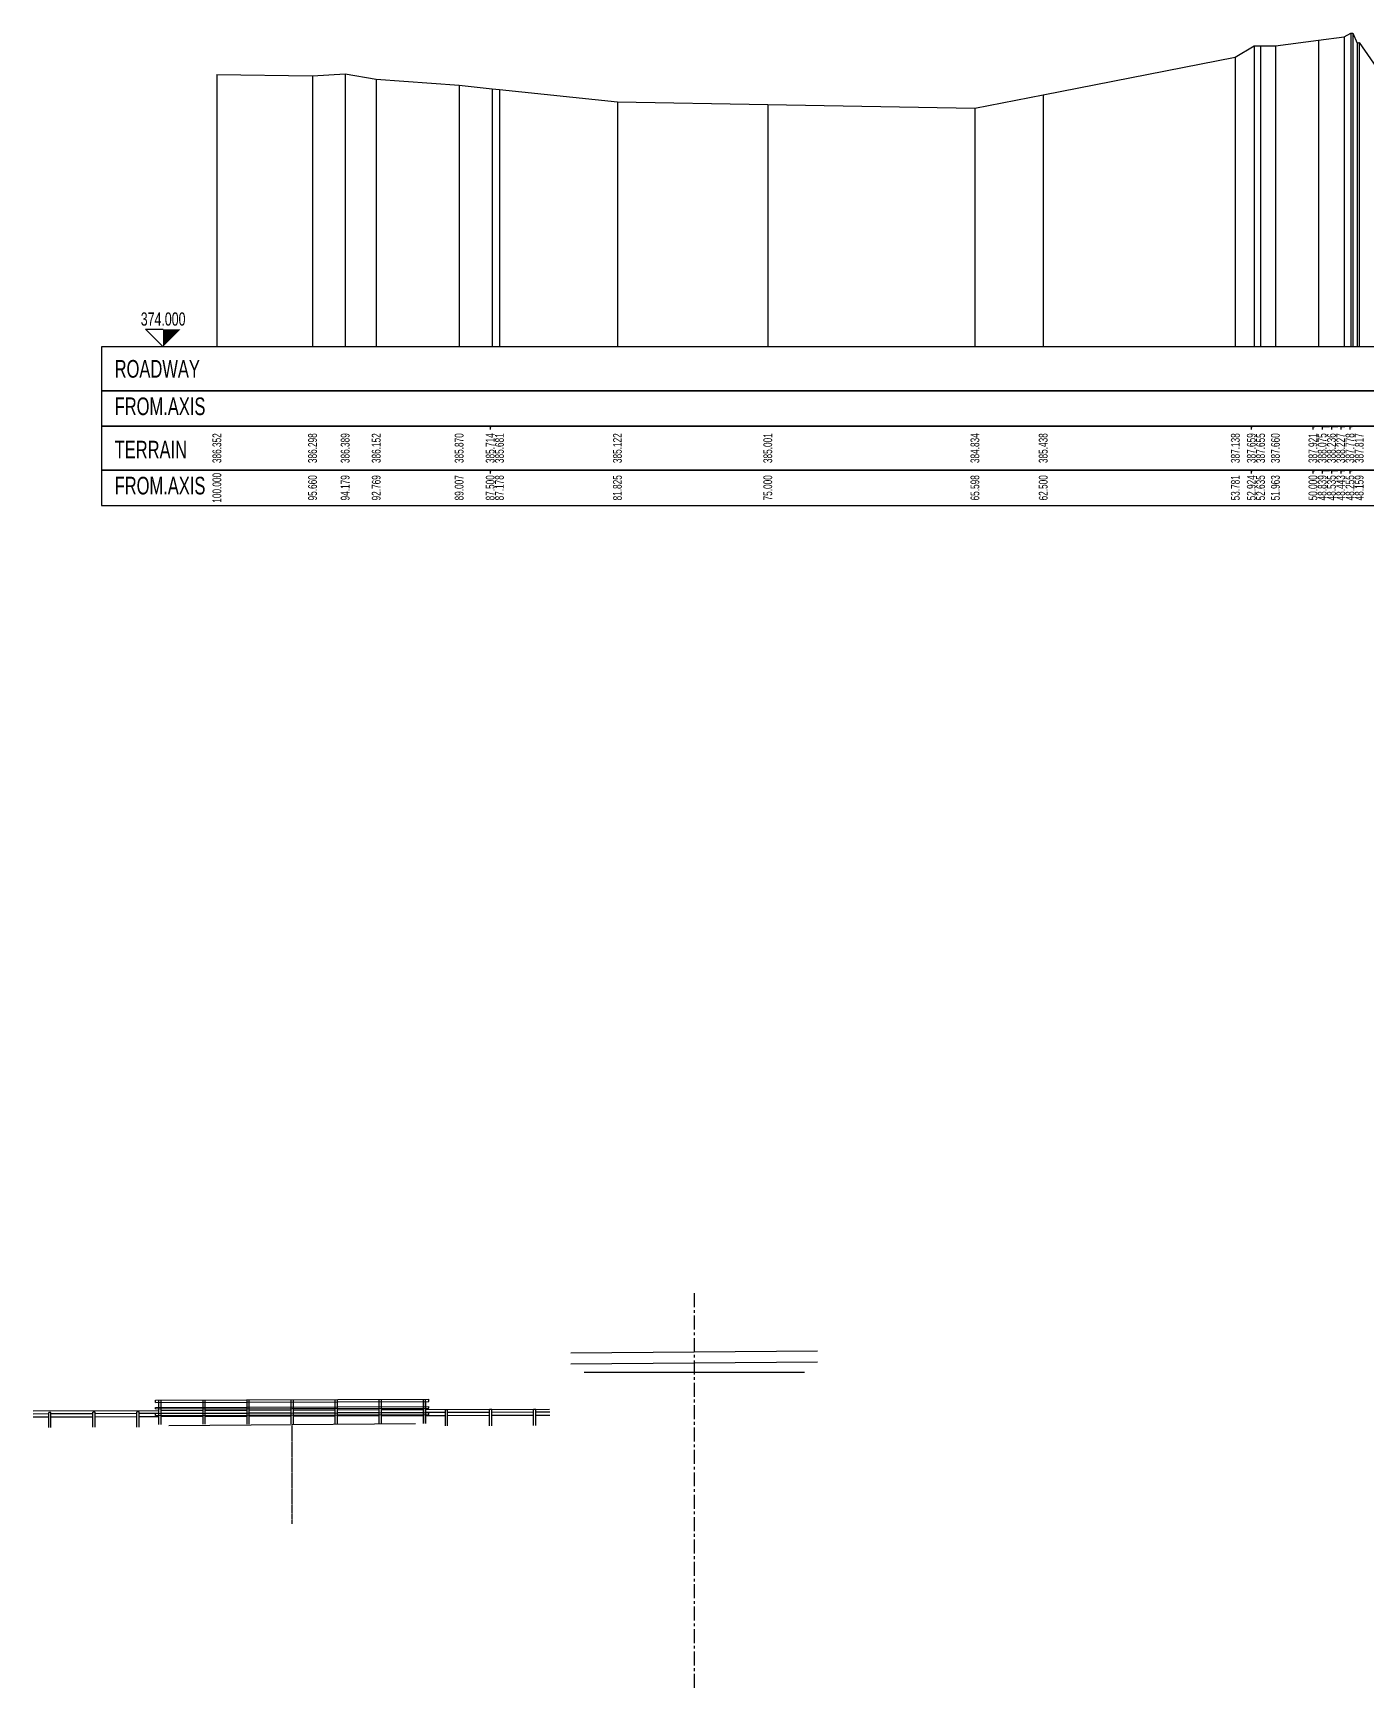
# Model space of a CAD drawing. Header units: centimetres. Extents: x 8495135 to 959133560, y 4530079 to 463453963.
# Drawn here: x 958992299 to 958998352, y 463401554 to 463409073 of the extents above; entities that cross this region are included whole.
import ezdxf
from ezdxf.enums import TextEntityAlignment as Align

# ---------------------------------------------------------------- set-up
doc = ezdxf.new("R2010")
doc.units = ezdxf.units.CM
doc.header["$LTSCALE"] = 0.1
doc.linetypes.add('CENTER', pattern=[50.8, 31.75, -6.35, 6.35, -6.35])
for name, color, linetype in [('40_REF_ELEV', 7, 'Continuous'), ('40_RUBRIC_1_DESCRIPTON', 4, 'Continuous'), ('40_RUBRIC_2_DESCRIPTON', 4, 'Continuous'), ('40_RUBRIC_3', 7, 'Continuous'), ('40_RUBRIC_3_DESCRIPTON', 4, 'Continuous'), ('40_RUBRIC_4', 7, 'Continuous'), ('40_RUBRIC_4_DESCRIPTON', 4, 'Continuous'), ('40_TEMPLATE', 9, 'Continuous'), ('40_TERRAIN', 3, 'Continuous'), ('40_TERRAIN_VERT', 2, 'Continuous'), ('br_centre line', 1, 'CENTER'), ('br_dimension', 1, 'Continuous'), ('br_hatch', 9, 'Continuous'), ('br_view_yellow', 2, 'Continuous')]:
    doc.layers.add(name, color=color, linetype=linetype)
doc.styles.add('CROSS', font='CGSAPPS.SHX')
doc.styles.add('PLATEIA', font='CGSAPPS.SHX')

msp = doc.modelspace()

# ---------------------------------------------------------------- linework, layer by layer
at = {"layer": '40_REF_ELEV'}
for p, q in [((958992888.79, 463407649.71), (958992808.79, 463407729.71)), ((958992808.79, 463407729.71), (958992888.79, 463407729.71))]:
    msp.add_line(p, q, dxfattribs=at)
msp.add_solid([(958992888.79, 463407649.71), (958992968.79, 463407729.71), (958992888.79, 463407729.71)], dxfattribs=at)
at = {"layer": '40_RUBRIC_3'}
for points in [[(958994382.79, 463407289.71), (958994372.99, 463407284.71), (958994372.99, 463407274.71)], [(958997840.39, 463407289.71), (958997827.29, 463407284.71), (958997827.29, 463407274.71)], [(958998132.79, 463407289.71), (958998106.89, 463407284.71), (958998106.89, 463407274.71)], [(958998248.89, 463407289.71), (958998148.89, 463407284.71), (958998148.89, 463407274.71)], [(958998279.29, 463407289.71), (958998190.89, 463407284.71), (958998190.89, 463407274.71)], [(958998288.49, 463407289.71), (958998232.89, 463407284.71), (958998232.89, 463407274.71)], [(958998307.29, 463407289.71), (958998274.89, 463407284.71), (958998274.89, 463407274.71)]]:
    msp.add_lwpolyline(points, dxfattribs=at)
at = {"layer": '40_RUBRIC_4'}
for points in [[(958994382.79, 463407089.71), (958994372.99, 463407084.71), (958994372.99, 463407074.71)], [(958997840.39, 463407089.71), (958997827.29, 463407084.71), (958997827.29, 463407074.71)], [(958998132.79, 463407089.71), (958998106.89, 463407084.71), (958998106.89, 463407074.71)], [(958998248.89, 463407089.71), (958998148.89, 463407084.71), (958998148.89, 463407074.71)], [(958998279.29, 463407089.71), (958998190.89, 463407084.71), (958998190.89, 463407074.71)], [(958998288.49, 463407089.71), (958998232.89, 463407084.71), (958998232.89, 463407074.71)], [(958998307.29, 463407089.71), (958998274.89, 463407084.71), (958998274.89, 463407074.71)]]:
    msp.add_lwpolyline(points, dxfattribs=at)
at = {"layer": '40_TEMPLATE'}
for points in [[(958992608.79, 463407649.71), (958992608.79, 463407449.71), (959013232.79, 463407449.71), (959013232.79, 463407649.71), (958992608.79, 463407649.71)], [(958992608.79, 463407449.71), (958992608.79, 463407289.71), (959013232.79, 463407289.71), (959013232.79, 463407449.71), (958992608.79, 463407449.71)], [(958992608.79, 463407289.71), (958992608.79, 463407089.71), (959013232.79, 463407089.71), (959013232.79, 463407289.71), (958992608.79, 463407289.71)], [(958992608.79, 463407089.71), (958992608.79, 463406929.71), (959013232.79, 463406929.71), (959013232.79, 463407089.71), (958992608.79, 463407089.71)]]:
    msp.add_lwpolyline(points, dxfattribs=at)
at = {"layer": '40_TERRAIN'}
msp.add_lwpolyline([(958993132.79, 463408884.91), (958993566.79, 463408879.51), (958993714.89, 463408888.61), (958993855.89, 463408864.91), (958994232.09, 463408836.71), (958994382.79, 463408821.11), (958994414.99, 463408817.81), (958994950.29, 463408761.91), (958995632.79, 463408749.81), (958996572.99, 463408733.11), (958996882.79, 463408793.51), (958997754.69, 463408963.51), (958997840.39, 463409015.61), (958997869.29, 463409015.21), (958997936.49, 463409015.71), (958998132.79, 463409041.81), (958998248.89, 463409057.21), (958998279.29, 463409073.31), (958998288.49, 463409072.41), (958998307.29, 463409027.51), (958998316.89, 463409031.41), (958998406.49, 463408902.21)], dxfattribs=at)
at = {"layer": '40_TERRAIN_VERT'}
for p, q in [((958998279.29, 463409073.31), (958998279.29, 463407649.71)), ((958998288.49, 463409072.41), (958998288.49, 463407649.71)), ((958997840.39, 463409015.61), (958997840.39, 463407649.71)), ((958997869.29, 463409015.21), (958997869.29, 463407649.71)), ((958997936.49, 463409015.71), (958997936.49, 463407649.71)), ((958998132.79, 463409041.81), (958998132.79, 463407649.71)), ((958998248.89, 463409057.21), (958998248.89, 463407649.71)), ((958998307.29, 463409027.51), (958998307.29, 463407649.71)), ((958998316.89, 463409031.41), (958998316.89, 463407649.71)), ((958997754.69, 463408963.51), (958997754.69, 463407649.71)), ((958993132.79, 463408884.91), (958993132.79, 463407649.71)), ((958993566.79, 463408879.51), (958993566.79, 463407649.71)), ((958993714.89, 463408888.61), (958993714.89, 463407649.71)), ((958993855.89, 463408864.91), (958993855.89, 463407649.71)), ((958994232.09, 463408836.71), (958994232.09, 463407649.71)), ((958994382.79, 463408821.11), (958994382.79, 463407649.71)), ((958994414.99, 463408817.81), (958994414.99, 463407649.71)), ((958996882.79, 463408793.51), (958996882.79, 463407649.71)), ((958994950.29, 463408761.91), (958994950.29, 463407649.71)), ((958995632.79, 463408749.81), (958995632.79, 463407649.71)), ((958996572.99, 463408733.11), (958996572.99, 463407649.71))]:
    msp.add_line(p, q, dxfattribs=at)
at = {"layer": 'br_centre line', "ltscale": 2}
msp.add_line((958993474.74, 463402307.23), (958993474.74, 463402758.15), dxfattribs=at)
at = {"layer": 'br_dimension', "linetype": 'CENTER', "ltscale": 20}
msp.add_line((958995298.98, 463403354.13), (958995298.98, 463401554.05), dxfattribs=at)
at = {"layer": 'br_dimension'}
for p, q in [((958992854.74, 463402868.78), (958994094.74, 463402873.21)), ((958992854.74, 463402858.78), (958992854.74, 463402868.78)), ((958992854.74, 463402858.78), (958994094.86, 463402863.21)), ((958992854.74, 463402835.69), (958994094.86, 463402840.12)), ((958992854.74, 463402828.84), (958992854.74, 463402835.69)), ((958992854.74, 463402828.84), (958994094.86, 463402833.27)), ((958992869.85, 463402758.83), (958992869.85, 463402868.83)), ((958992879.85, 463402758.87), (958992879.85, 463402868.87)), ((958993069.84, 463402759.54), (958993069.84, 463402869.55)), ((958993079.84, 463402759.58), (958993079.84, 463402869.58)), ((958993269.84, 463402760.26), (958993269.84, 463402870.26)), ((958993279.84, 463402760.29), (958993279.84, 463402870.3)), ((958993469.84, 463402760.97), (958993469.84, 463402870.97)), ((958993479.84, 463402761.01), (958993479.84, 463402871.01)), ((958993669.84, 463402761.69), (958993669.84, 463402871.69)), ((958993679.84, 463402761.72), (958993679.84, 463402871.72)), ((958993869.84, 463402762.4), (958993869.84, 463402872.4)), ((958993879.84, 463402762.44), (958993879.84, 463402872.44)), ((958994069.84, 463402763.12), (958994069.84, 463402873.12)), ((958994079.84, 463402763.15), (958994079.84, 463402873.15)), ((958994094.74, 463402863.21), (958994094.74, 463402873.21)), ((958994094.74, 463402833.27), (958994094.74, 463402840.12)), ((958992854.74, 463402807.8), (958994094.74, 463402812.23)), ((958992854.74, 463402798.84), (958992854.74, 463402807.8)), ((958992854.74, 463402798.84), (958994094.86, 463402803.27)), ((958994094.74, 463402803.27), (958994094.74, 463402812.23))]:
    msp.add_line(p, q, dxfattribs=at)
at = {"layer": 'br_dimension', "ltscale": 3}
msp.add_line((958994079.84, 463402862.39), (958994079.84, 463402763.15), dxfattribs=at)
at = {"layer": 'br_hatch'}
for p, q in [((958992298.87, 463402820.38), (958992869.85, 463402822.42)), ((958992298.95, 463402807.53), (958992369.75, 463402807.78)), ((958992299.04, 463402792.96), (958992369.75, 463402793.22)), ((958992379.75, 463402813.57), (958992369.75, 463402813.57)), ((958992369.75, 463402745.54), (958992369.75, 463402813.56)), ((958992379.75, 463402745.58), (958992379.75, 463402813.57)), ((958992379.75, 463402807.81), (958992569.75, 463402808.49)), ((958992379.75, 463402793.25), (958992569.75, 463402793.93)), ((958992579.75, 463402814.78), (958992569.75, 463402814.78)), ((958992569.75, 463402746.26), (958992569.75, 463402814.76)), ((958992579.75, 463402746.29), (958992579.75, 463402814.78)), ((958992579.75, 463402808.53), (958992769.75, 463402809.21)), ((958992579.75, 463402793.97), (958992769.75, 463402794.65)), ((958992779.75, 463402815.98), (958992769.75, 463402815.98)), ((958992769.75, 463402746.97), (958992769.75, 463402815.97)), ((958992779.75, 463402747.01), (958992779.75, 463402815.98)), ((958992779.75, 463402809.24), (958992869.85, 463402809.56)), ((958992779.75, 463402794.68), (958992869.85, 463402795)), ((958992879.85, 463402822.45), (958993069.84, 463402823.13)), ((958992879.85, 463402809.6), (958993069.84, 463402810.28)), ((958992879.85, 463402795.04), (958993069.84, 463402795.72)), ((958993079.84, 463402823.17), (958993269.84, 463402823.85)), ((958993079.84, 463402810.31), (958993269.84, 463402810.99)), ((958993079.84, 463402795.75), (958993269.84, 463402796.43)), ((958993279.84, 463402823.88), (958993469.84, 463402824.56)), ((958993279.84, 463402811.03), (958993469.84, 463402811.71)), ((958993279.84, 463402796.47), (958993469.84, 463402797.15)), ((958993479.84, 463402824.6), (958993669.84, 463402825.28)), ((958993479.84, 463402811.74), (958993669.84, 463402812.42)), ((958993479.84, 463402797.18), (958993669.84, 463402797.86)), ((958993679.84, 463402825.31), (958993869.84, 463402825.99)), ((958993679.84, 463402812.46), (958993869.84, 463402813.14)), ((958993679.84, 463402797.9), (958993869.84, 463402798.57)), ((958993879.84, 463402826.03), (958994069.84, 463402826.7)), ((958993879.84, 463402813.17), (958994069.84, 463402813.85)), ((958993879.84, 463402798.61), (958994069.84, 463402799.29)), ((958994079.84, 463402826.74), (958994642.96, 463402828.75)), ((958994079.84, 463402813.89), (958994169.89, 463402814.21)), ((958994079.84, 463402799.32), (958994169.89, 463402799.65)), ((958994179.89, 463402824.58), (958994169.89, 463402824.58)), ((958994169.89, 463402751.97), (958994169.89, 463402824.57)), ((958994179.89, 463402752.01), (958994179.89, 463402824.58)), ((958994179.89, 463402814.24), (958994369.88, 463402814.92)), ((958994179.89, 463402799.68), (958994369.88, 463402800.36)), ((958994379.88, 463402825.8), (958994369.88, 463402825.8)), ((958994369.88, 463402752.69), (958994369.88, 463402825.79)), ((958994379.88, 463402752.72), (958994379.88, 463402825.8)), ((958994379.88, 463402814.96), (958994569.87, 463402815.64)), ((958994379.88, 463402800.4), (958994569.87, 463402801.07)), ((958994579.87, 463402827.02), (958994569.87, 463402827.02)), ((958994569.87, 463402753.4), (958994569.87, 463402827)), ((958994579.87, 463402753.44), (958994579.87, 463402827.02)), ((958994579.87, 463402815.67), (958994643.04, 463402815.9)), ((958994579.87, 463402801.11), (958994643.13, 463402801.34))]:
    msp.add_line(p, q, dxfattribs=at)
at = {"layer": 'br_view_yellow'}
for p, q in [((958994738.96, 463403084.22), (958995858.96, 463403092.97)), ((958994738.96, 463403034.22), (958995858.96, 463403042.97)), ((958995798.98, 463402994.68), (958994798.98, 463402994.68)), ((958992914.73, 463402753.77), (958994034.73, 463402762.52))]:
    msp.add_line(p, q, dxfattribs=at)

# ---------------------------------------------------------------- texts
at = {"layer": '40_REF_ELEV', "style": 'PLATEIA', "width": 0.7}
msp.add_text('374.000', height=60, dxfattribs=at).set_placement((958992888.79, 463407745.71), align=Align.CENTER)
at = {"layer": '40_RUBRIC_1_DESCRIPTON', "style": 'CROSS', "width": 0.7}
msp.add_text('ROADWAY', height=80, dxfattribs=at).set_placement((958992668.79, 463407549.71), align=Align.MIDDLE_LEFT)
at = {"layer": '40_RUBRIC_2_DESCRIPTON', "style": 'CROSS', "width": 0.7}
msp.add_text('FROM.AXIS', height=80, dxfattribs=at).set_placement((958992668.79, 463407379.71), align=Align.MIDDLE_LEFT)
at = {"layer": '40_RUBRIC_3', "style": 'PLATEIA', "width": 0.7}
for s, p in [('386.352', (958993132.79, 463407189.71)), ('386.298', (958993566.79, 463407189.71)), ('386.389', (958993714.89, 463407189.71)), ('386.152', (958993855.89, 463407189.71)), ('385.870', (958994232.09, 463407189.71)), ('385.714', (958994372.99, 463407189.71)), ('385.681', (958994414.99, 463407189.71)), ('385.122', (958994950.29, 463407189.71)), ('385.001', (958995632.79, 463407189.71)), ('384.834', (958996572.99, 463407189.71)), ('385.438', (958996882.79, 463407189.71)), ('387.138', (958997754.69, 463407189.71)), ('387.659', (958997827.29, 463407189.71)), ('387.655', (958997869.29, 463407189.71)), ('387.660', (958997936.49, 463407189.71)), ('387.921', (958998106.89, 463407189.71)), ('388.075', (958998148.89, 463407189.71)), ('388.236', (958998190.89, 463407189.71)), ('388.227', (958998232.89, 463407189.71)), ('387.778', (958998274.89, 463407189.71)), ('387.817', (958998316.89, 463407189.71))]:
    msp.add_text(s, height=40, rotation=90, dxfattribs=at).set_placement(p, align=Align.MIDDLE)
at = {"layer": '40_RUBRIC_3_DESCRIPTON', "style": 'CROSS', "width": 0.7}
msp.add_text('TERRAIN', height=80, dxfattribs=at).set_placement((958992668.79, 463407183.04), align=Align.MIDDLE_LEFT)
at = {"layer": '40_RUBRIC_4', "style": 'PLATEIA', "width": 0.7}
for s, p in [('100.000', (958993132.79, 463407009.71)), ('95.660', (958993566.79, 463407009.71)), ('94.179', (958993714.89, 463407009.71)), ('92.769', (958993855.89, 463407009.71)), ('89.007', (958994232.09, 463407009.71)), ('87.500', (958994372.99, 463407009.71)), ('87.178', (958994414.99, 463407009.71)), ('81.825', (958994950.29, 463407009.71)), ('75.000', (958995632.79, 463407009.71)), ('65.598', (958996572.99, 463407009.71)), ('62.500', (958996882.79, 463407009.71)), ('53.781', (958997754.69, 463407009.71)), ('52.924', (958997827.29, 463407009.71)), ('52.635', (958997869.29, 463407009.71)), ('51.963', (958997936.49, 463407009.71)), ('50.000', (958998106.89, 463407009.71)), ('48.839', (958998148.89, 463407009.71)), ('48.535', (958998190.89, 463407009.71)), ('48.443', (958998232.89, 463407009.71)), ('48.255', (958998274.89, 463407009.71)), ('48.159', (958998316.89, 463407009.71))]:
    msp.add_text(s, height=40, rotation=90, dxfattribs=at).set_placement(p, align=Align.MIDDLE)
at = {"layer": '40_RUBRIC_4_DESCRIPTON', "style": 'CROSS', "width": 0.7}
msp.add_text('FROM.AXIS', height=80, dxfattribs=at).set_placement((958992668.79, 463407019.71), align=Align.MIDDLE_LEFT)

doc.saveas('drawing.dxf')
